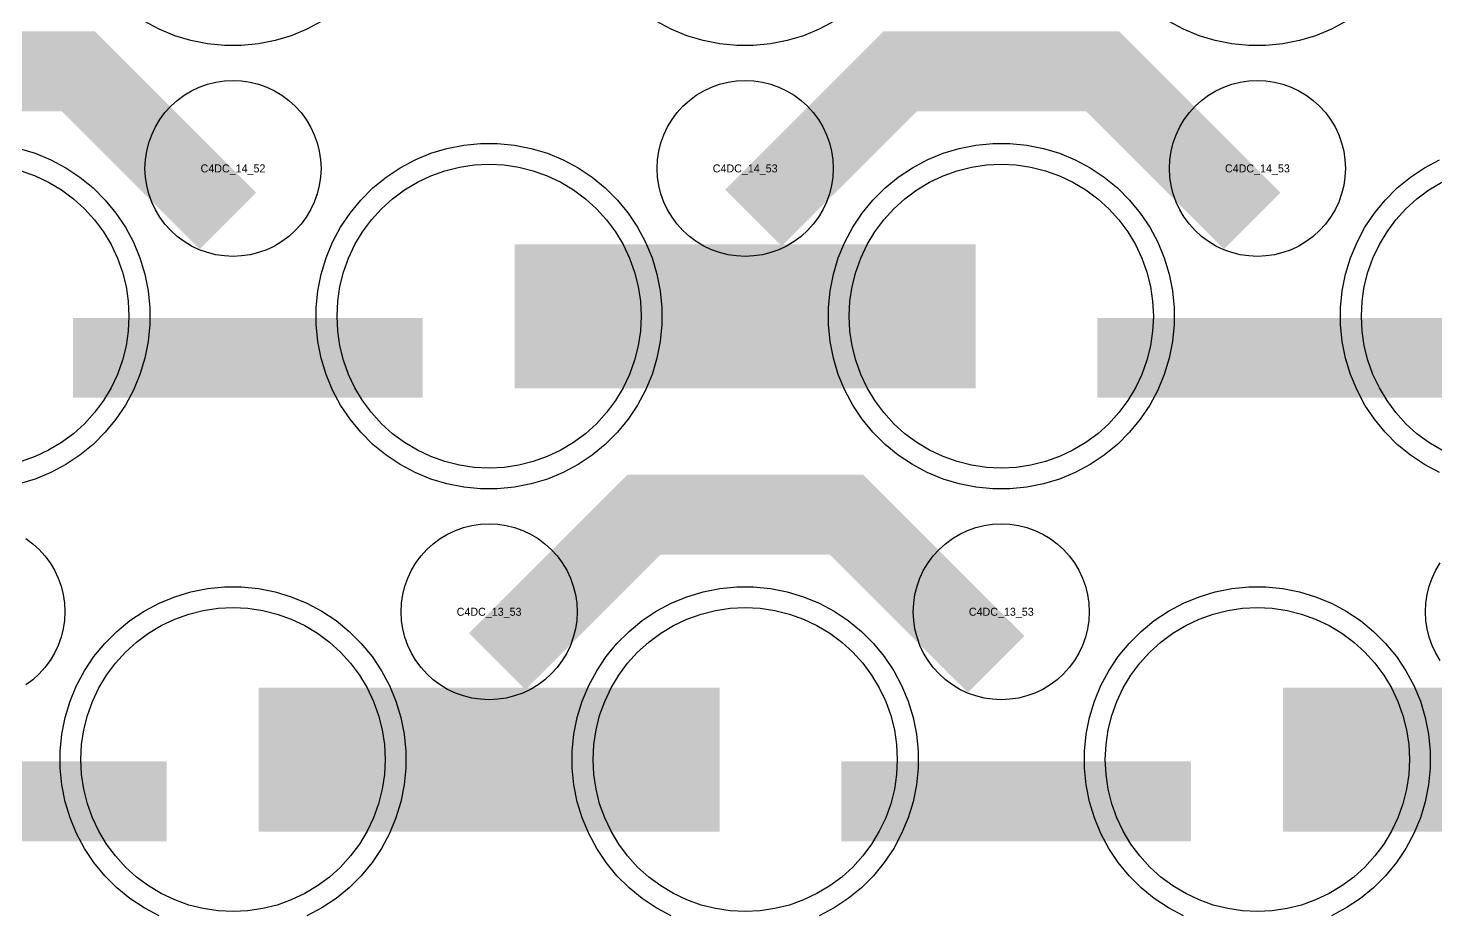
# Model space of a CAD drawing. Extents: x -11880 to 11880, y -14992 to 14992.
# Drawn here: x 4816 to 5255.8, y -13086.8 to -12809.6 of the extents above; entities that cross this region are included whole.
import ezdxf
from ezdxf.enums import TextEntityAlignment as Align

# ---------------------------------------------------------------- set-up
doc = ezdxf.new("R2010")
doc.units = 0
doc.header["$MEASUREMENT"] = 0
for name, color, linetype in [('GDS_775_DT_237', 138, 'CONTINUOUS'), ('RDL1_FS', 34, 'CONTINUOUS'), ('RDL_BS', 160, 'CONTINUOUS')]:
    doc.layers.add(name, color=color, linetype=linetype)

msp = doc.modelspace()

# ---------------------------------------------------------------- linework, layer by layer
at = {"layer": 'RDL1_FS', "color": 241, "true_color": 0xf7abae}
for points in [[(4960, -12947.174), (4955.343, -12946.945), (4950.732, -12946.261), (4946.209, -12945.129), (4941.819, -12943.557), (4937.605, -12941.565), (4933.605, -12939.167), (4929.86, -12936.389), (4926.406, -12933.259), (4923.276, -12929.805), (4920.498, -12926.06), (4918.1, -12922.06), (4916.108, -12917.846), (4914.536, -12913.456), (4913.404, -12908.933), (4912.72, -12904.322), (4912.491, -12899.665), (4912.72, -12895.008), (4913.404, -12890.397), (4914.536, -12885.874), (4916.108, -12881.484), (4918.1, -12877.27), (4920.498, -12873.27), (4923.276, -12869.525), (4926.406, -12866.071), (4929.86, -12862.941), (4933.605, -12860.163), (4937.605, -12857.765), (4941.819, -12855.773), (4946.209, -12854.201), (4950.732, -12853.069), (4955.343, -12852.385), (4960, -12852.156), (4964.657, -12852.385), (4969.268, -12853.069), (4973.791, -12854.201), (4978.181, -12855.773), (4982.395, -12857.765), (4986.395, -12860.163), (4990.14, -12862.941), (4993.594, -12866.071), (4996.724, -12869.525), (4999.502, -12873.27), (5001.9, -12877.27), (5003.892, -12881.484), (5005.464, -12885.874), (5006.596, -12890.397), (5007.28, -12895.008), (5007.509, -12899.665), (5007.28, -12904.322), (5006.596, -12908.933), (5005.464, -12913.456), (5003.892, -12917.846), (5001.9, -12922.06), (4999.502, -12926.06), (4996.724, -12929.805), (4993.594, -12933.259), (4990.14, -12936.389), (4986.395, -12939.167), (4982.395, -12941.565), (4978.181, -12943.557), (4973.791, -12945.129), (4969.268, -12946.261), (4964.657, -12946.945)], [(5120, -12947.174), (5115.343, -12946.945), (5110.732, -12946.261), (5106.209, -12945.129), (5101.819, -12943.557), (5097.605, -12941.565), (5093.605, -12939.167), (5089.86, -12936.389), (5086.406, -12933.259), (5083.276, -12929.805), (5080.498, -12926.06), (5078.1, -12922.06), (5076.108, -12917.846), (5074.536, -12913.456), (5073.404, -12908.933), (5072.72, -12904.322), (5072.491, -12899.665), (5072.72, -12895.008), (5073.404, -12890.397), (5074.536, -12885.874), (5076.108, -12881.484), (5078.1, -12877.27), (5080.498, -12873.27), (5083.276, -12869.525), (5086.406, -12866.071), (5089.86, -12862.941), (5093.605, -12860.163), (5097.605, -12857.765), (5101.819, -12855.773), (5106.209, -12854.201), (5110.732, -12853.069), (5115.343, -12852.385), (5120, -12852.156), (5124.657, -12852.385), (5129.268, -12853.069), (5133.791, -12854.201), (5138.181, -12855.773), (5142.395, -12857.765), (5146.395, -12860.163), (5150.14, -12862.941), (5153.594, -12866.071), (5156.724, -12869.525), (5159.502, -12873.27), (5161.9, -12877.27), (5163.892, -12881.484), (5165.464, -12885.874), (5166.596, -12890.397), (5167.28, -12895.008), (5167.509, -12899.665), (5167.28, -12904.322), (5166.596, -12908.933), (5165.464, -12913.456), (5163.892, -12917.846), (5161.9, -12922.06), (5159.502, -12926.06), (5156.724, -12929.805), (5153.594, -12933.259), (5150.14, -12936.389), (5146.395, -12939.167), (5142.395, -12941.565), (5138.181, -12943.557), (5133.791, -12945.129), (5129.268, -12946.261), (5124.657, -12946.945)]]:
    msp.add_lwpolyline(points, close=True, dxfattribs=at)
for points in [[(4813.791, -12854.201), (4818.181, -12855.773), (4822.395, -12857.765), (4826.395, -12860.163), (4830.14, -12862.941), (4833.594, -12866.071), (4836.724, -12869.525), (4839.502, -12873.27), (4841.9, -12877.27), (4843.892, -12881.484), (4845.464, -12885.874), (4846.596, -12890.397), (4847.28, -12895.008), (4847.509, -12899.665), (4847.28, -12904.322), (4846.596, -12908.933), (4845.464, -12913.456), (4843.892, -12917.846), (4841.9, -12922.06), (4839.502, -12926.06), (4836.724, -12929.805), (4833.594, -12933.259), (4830.14, -12936.389), (4826.395, -12939.167), (4822.395, -12941.565), (4818.181, -12943.557), (4813.791, -12945.129)], [(5257.605, -12941.565), (5253.605, -12939.167), (5249.86, -12936.389), (5246.406, -12933.259), (5243.276, -12929.805), (5240.498, -12926.06), (5238.1, -12922.06), (5236.108, -12917.846), (5234.536, -12913.456), (5233.404, -12908.933), (5232.72, -12904.322), (5232.491, -12899.665), (5232.72, -12895.008), (5233.404, -12890.397), (5234.536, -12885.874), (5236.108, -12881.484), (5238.1, -12877.27), (5240.498, -12873.27), (5243.276, -12869.525), (5246.406, -12866.071), (5249.86, -12862.941), (5253.605, -12860.163), (5257.605, -12857.765)]]:
    msp.add_lwpolyline(points, dxfattribs=at)
for points in [[(4968.002, -12899.665, 45, 45, 0), (5040.002, -12899.665, 45, 45, 0)], [(5040.002, -12899.665, 45, 45, 0), (5112.002, -12899.665, 45, 45, 0)]]:
    msp.add_lwpolyline(points, format="xyseb", dxfattribs=at)
at = {"layer": 'RDL1_FS'}
for points in [[(4880, -13085.739), (4875.343, -13085.51), (4870.732, -13084.826), (4866.209, -13083.694), (4861.819, -13082.122), (4857.605, -13080.13), (4853.605, -13077.732), (4849.86, -13074.954), (4846.406, -13071.824), (4843.276, -13068.37), (4840.498, -13064.625), (4838.1, -13060.625), (4836.108, -13056.411), (4834.536, -13052.021), (4833.404, -13047.498), (4832.72, -13042.887), (4832.491, -13038.23), (4832.72, -13033.573), (4833.404, -13028.962), (4834.536, -13024.439), (4836.108, -13020.049), (4838.1, -13015.835), (4840.498, -13011.835), (4843.276, -13008.09), (4846.406, -13004.636), (4849.86, -13001.506), (4853.605, -12998.728), (4857.605, -12996.33), (4861.819, -12994.338), (4866.209, -12992.766), (4870.732, -12991.634), (4875.343, -12990.95), (4880, -12990.721), (4884.657, -12990.95), (4889.268, -12991.634), (4893.791, -12992.766), (4898.181, -12994.338), (4902.395, -12996.33), (4906.395, -12998.728), (4910.14, -13001.506), (4913.594, -13004.636), (4916.724, -13008.09), (4919.502, -13011.835), (4921.9, -13015.835), (4923.892, -13020.049), (4925.464, -13024.439), (4926.596, -13028.962), (4927.28, -13033.573), (4927.509, -13038.23), (4927.28, -13042.887), (4926.596, -13047.498), (4925.464, -13052.021), (4923.892, -13056.411), (4921.9, -13060.625), (4919.502, -13064.625), (4916.724, -13068.37), (4913.594, -13071.824), (4910.14, -13074.954), (4906.395, -13077.732), (4902.395, -13080.13), (4898.181, -13082.122), (4893.791, -13083.694), (4889.268, -13084.826), (4884.657, -13085.51)], [(5040, -13085.739), (5035.343, -13085.51), (5030.732, -13084.826), (5026.209, -13083.694), (5021.819, -13082.122), (5017.605, -13080.13), (5013.605, -13077.732), (5009.86, -13074.954), (5006.406, -13071.824), (5003.276, -13068.37), (5000.498, -13064.625), (4998.1, -13060.625), (4996.108, -13056.411), (4994.536, -13052.021), (4993.404, -13047.498), (4992.72, -13042.887), (4992.491, -13038.23), (4992.72, -13033.573), (4993.404, -13028.962), (4994.536, -13024.439), (4996.108, -13020.049), (4998.1, -13015.835), (5000.498, -13011.835), (5003.276, -13008.09), (5006.406, -13004.636), (5009.86, -13001.506), (5013.605, -12998.728), (5017.605, -12996.33), (5021.819, -12994.338), (5026.209, -12992.766), (5030.732, -12991.634), (5035.343, -12990.95), (5040, -12990.721), (5044.657, -12990.95), (5049.268, -12991.634), (5053.791, -12992.766), (5058.181, -12994.338), (5062.395, -12996.33), (5066.395, -12998.728), (5070.14, -13001.506), (5073.594, -13004.636), (5076.724, -13008.09), (5079.502, -13011.835), (5081.9, -13015.835), (5083.892, -13020.049), (5085.464, -13024.439), (5086.596, -13028.962), (5087.28, -13033.573), (5087.509, -13038.23), (5087.28, -13042.887), (5086.596, -13047.498), (5085.464, -13052.021), (5083.892, -13056.411), (5081.9, -13060.625), (5079.502, -13064.625), (5076.724, -13068.37), (5073.594, -13071.824), (5070.14, -13074.954), (5066.395, -13077.732), (5062.395, -13080.13), (5058.181, -13082.122), (5053.791, -13083.694), (5049.268, -13084.826), (5044.657, -13085.51)], [(5200, -13085.739), (5195.343, -13085.51), (5190.732, -13084.826), (5186.209, -13083.694), (5181.819, -13082.122), (5177.605, -13080.13), (5173.605, -13077.732), (5169.86, -13074.954), (5166.406, -13071.824), (5163.276, -13068.37), (5160.498, -13064.625), (5158.1, -13060.625), (5156.108, -13056.411), (5154.536, -13052.021), (5153.404, -13047.498), (5152.72, -13042.887), (5152.491, -13038.23), (5152.72, -13033.573), (5153.404, -13028.962), (5154.536, -13024.439), (5156.108, -13020.049), (5158.1, -13015.835), (5160.498, -13011.835), (5163.276, -13008.09), (5166.406, -13004.636), (5169.86, -13001.506), (5173.605, -12998.728), (5177.605, -12996.33), (5181.819, -12994.338), (5186.209, -12992.766), (5190.732, -12991.634), (5195.343, -12990.95), (5200, -12990.721), (5204.657, -12990.95), (5209.268, -12991.634), (5213.791, -12992.766), (5218.181, -12994.338), (5222.395, -12996.33), (5226.395, -12998.728), (5230.14, -13001.506), (5233.594, -13004.636), (5236.724, -13008.09), (5239.502, -13011.835), (5241.9, -13015.835), (5243.892, -13020.049), (5245.464, -13024.439), (5246.596, -13028.962), (5247.28, -13033.573), (5247.509, -13038.23), (5247.28, -13042.887), (5246.596, -13047.498), (5245.464, -13052.021), (5243.892, -13056.411), (5241.9, -13060.625), (5239.502, -13064.625), (5236.724, -13068.37), (5233.594, -13071.824), (5230.14, -13074.954), (5226.395, -13077.732), (5222.395, -13080.13), (5218.181, -13082.122), (5213.791, -13083.694), (5209.268, -13084.826), (5204.657, -13085.51)]]:
    msp.add_lwpolyline(points, close=True, dxfattribs=at)
for points in [[(4888.002, -13038.23, 45, 45, 0), (4960.002, -13038.23, 45, 45, 0)], [(4960.002, -13038.23, 45, 45, 0), (5032.002, -13038.23, 45, 45, 0)], [(5208.002, -13038.23, 45, 45, 0), (5280.002, -13038.23, 45, 45, 0)]]:
    msp.add_lwpolyline(points, format="xyseb", dxfattribs=at)
at = {"layer": 'RDL_BS'}
for points in [[(4907.777, -12807.488), (4903.115, -12809.98), (4898.205, -12812.011), (4893.165, -12813.542), (4887.938, -12814.588), (4882.644, -12815.105), (4877.356, -12815.105), (4872.062, -12814.588), (4866.835, -12813.542), (4861.795, -12812.011), (4856.885, -12809.98), (4852.223, -12807.488)], [(5067.777, -12807.488), (5063.115, -12809.98), (5058.205, -12812.011), (5053.165, -12813.542), (5047.938, -12814.588), (5042.644, -12815.105), (5037.356, -12815.105), (5032.062, -12814.588), (5026.835, -12813.542), (5021.795, -12812.011), (5016.885, -12809.98), (5012.223, -12807.488)], [(5227.777, -12807.488), (5223.115, -12809.98), (5218.205, -12812.011), (5213.165, -12813.542), (5207.938, -12814.588), (5202.644, -12815.105), (5197.356, -12815.105), (5192.062, -12814.588), (5186.835, -12813.542), (5181.795, -12812.011), (5176.885, -12809.98), (5172.223, -12807.488)], [(4815.28, -12969.185), (4817.443, -12970.788), (4819.442, -12972.6), (4821.254, -12974.599), (4822.857, -12976.762), (4824.25, -12979.086), (4825.402, -12981.523), (4826.309, -12984.058), (4826.966, -12986.677), (4827.362, -12989.349), (4827.494, -12992.042), (4827.362, -12994.735), (4826.966, -12997.407), (4826.309, -13000.026), (4825.402, -13002.561), (4824.25, -13004.998), (4822.857, -13007.322), (4821.254, -13009.485), (4819.442, -13011.484), (4817.443, -13013.296), (4815.28, -13014.899)], [(5257.143, -13007.322), (5255.75, -13004.998), (5254.598, -13002.561), (5253.691, -13000.026), (5253.034, -12997.407), (5252.638, -12994.735), (5252.506, -12992.042), (5252.638, -12989.349), (5253.034, -12986.677), (5253.691, -12984.058), (5254.598, -12981.523), (5255.75, -12979.086), (5257.143, -12976.762)], [(4856.885, -13087.105), (4852.223, -13084.613), (4847.809, -13081.666), (4843.708, -13078.304), (4839.926, -13074.522), (4836.564, -13070.421), (4833.617, -13066.007), (4831.125, -13061.345), (4829.094, -13056.435), (4827.563, -13051.395), (4826.517, -13046.168), (4826, -13040.874), (4826, -13035.586), (4826.517, -13030.292), (4827.563, -13025.065), (4829.094, -13020.025), (4831.125, -13015.115), (4833.617, -13010.453), (4836.564, -13006.039), (4839.926, -13001.938), (4843.708, -12998.156), (4847.809, -12994.794), (4852.223, -12991.847), (4856.885, -12989.355), (4861.795, -12987.324), (4866.835, -12985.793), (4872.062, -12984.747), (4877.356, -12984.23), (4882.644, -12984.23), (4887.938, -12984.747), (4893.165, -12985.793), (4898.205, -12987.324), (4903.115, -12989.355), (4907.777, -12991.847), (4912.191, -12994.794), (4916.292, -12998.156), (4920.074, -13001.938), (4923.436, -13006.039), (4926.383, -13010.453), (4928.875, -13015.115), (4930.906, -13020.025), (4932.437, -13025.065), (4933.483, -13030.292), (4934, -13035.586), (4934, -13040.874), (4933.483, -13046.168), (4932.437, -13051.395), (4930.906, -13056.435), (4928.875, -13061.345), (4926.383, -13066.007), (4923.436, -13070.421), (4920.074, -13074.522), (4916.292, -13078.304), (4912.191, -13081.666), (4907.777, -13084.613), (4903.115, -13087.105)], [(5016.885, -13087.105), (5012.223, -13084.613), (5007.809, -13081.666), (5003.708, -13078.304), (4999.926, -13074.522), (4996.564, -13070.421), (4993.617, -13066.007), (4991.125, -13061.345), (4989.094, -13056.435), (4987.563, -13051.395), (4986.517, -13046.168), (4986, -13040.874), (4986, -13035.586), (4986.517, -13030.292), (4987.563, -13025.065), (4989.094, -13020.025), (4991.125, -13015.115), (4993.617, -13010.453), (4996.564, -13006.039), (4999.926, -13001.938), (5003.708, -12998.156), (5007.809, -12994.794), (5012.223, -12991.847), (5016.885, -12989.355), (5021.795, -12987.324), (5026.835, -12985.793), (5032.062, -12984.747), (5037.356, -12984.23), (5042.644, -12984.23), (5047.938, -12984.747), (5053.165, -12985.793), (5058.205, -12987.324), (5063.115, -12989.355), (5067.777, -12991.847), (5072.191, -12994.794), (5076.292, -12998.156), (5080.074, -13001.938), (5083.436, -13006.039), (5086.383, -13010.453), (5088.875, -13015.115), (5090.906, -13020.025), (5092.437, -13025.065), (5093.483, -13030.292), (5094, -13035.586), (5094, -13040.874), (5093.483, -13046.168), (5092.437, -13051.395), (5090.906, -13056.435), (5088.875, -13061.345), (5086.383, -13066.007), (5083.436, -13070.421), (5080.074, -13074.522), (5076.292, -13078.304), (5072.191, -13081.666), (5067.777, -13084.613), (5063.115, -13087.105)], [(5176.885, -13087.105), (5172.223, -13084.613), (5167.809, -13081.666), (5163.708, -13078.304), (5159.926, -13074.522), (5156.564, -13070.421), (5153.617, -13066.007), (5151.125, -13061.345), (5149.094, -13056.435), (5147.563, -13051.395), (5146.517, -13046.168), (5146, -13040.874), (5146, -13035.586), (5146.517, -13030.292), (5147.563, -13025.065), (5149.094, -13020.025), (5151.125, -13015.115), (5153.617, -13010.453), (5156.564, -13006.039), (5159.926, -13001.938), (5163.708, -12998.156), (5167.809, -12994.794), (5172.223, -12991.847), (5176.885, -12989.355), (5181.795, -12987.324), (5186.835, -12985.793), (5192.062, -12984.747), (5197.356, -12984.23), (5202.644, -12984.23), (5207.938, -12984.747), (5213.165, -12985.793), (5218.205, -12987.324), (5223.115, -12989.355), (5227.777, -12991.847), (5232.191, -12994.794), (5236.292, -12998.156), (5240.074, -13001.938), (5243.436, -13006.039), (5246.383, -13010.453), (5248.875, -13015.115), (5250.906, -13020.025), (5252.437, -13025.065), (5253.483, -13030.292), (5254, -13035.586), (5254, -13040.874), (5253.483, -13046.168), (5252.437, -13051.395), (5250.906, -13056.435), (5248.875, -13061.345), (5246.383, -13066.007), (5243.436, -13070.421), (5240.074, -13074.522), (5236.292, -13078.304), (5232.191, -13081.666), (5227.777, -13084.613), (5223.115, -13087.105)]]:
    msp.add_lwpolyline(points, dxfattribs=at)
for points in [[(4878.401, -12869.878, 25, 25, 0), (4831.687, -12823.164, 25, 25, 0), (4801.929, -12823.164, 25, 25, 0)], [(5042.562, -12868.979, 25, 25, 0), (5088.377, -12823.164, 25, 25, 0), (5121.93, -12823.164, 25, 25, 0)], [(5198.401, -12869.878, 25, 25, 0), (5151.687, -12823.164, 25, 25, 0), (5121.929, -12823.164, 25, 25, 0)], [(4962.562, -13007.544, 25, 25, 0), (5008.377, -12961.729, 25, 25, 0), (5041.93, -12961.729, 25, 25, 0)], [(5118.401, -13008.443, 25, 25, 0), (5071.687, -12961.729, 25, 25, 0), (5041.929, -12961.729, 25, 25, 0)], [(4750.016, -13051.243, 25, 25, 0), (4859.281, -13051.243, 25, 25, 0)], [(5070.016, -13051.243, 25, 25, 0), (5179.281, -13051.243, 25, 25, 0)]]:
    msp.add_lwpolyline(points, format="xyseb", dxfattribs=at)
for points in [[(4880, -12880.971), (4877.307, -12880.839), (4874.635, -12880.443), (4872.016, -12879.786), (4869.481, -12878.879), (4867.044, -12877.727), (4864.72, -12876.334), (4862.557, -12874.731), (4860.558, -12872.919), (4858.746, -12870.92), (4857.143, -12868.757), (4855.75, -12866.433), (4854.598, -12863.996), (4853.691, -12861.461), (4853.034, -12858.842), (4852.638, -12856.17), (4852.506, -12853.477), (4852.638, -12850.784), (4853.034, -12848.112), (4853.691, -12845.493), (4854.598, -12842.958), (4855.75, -12840.521), (4857.143, -12838.197), (4858.746, -12836.034), (4860.558, -12834.035), (4862.557, -12832.223), (4864.72, -12830.62), (4867.044, -12829.227), (4869.481, -12828.075), (4872.016, -12827.168), (4874.635, -12826.511), (4877.307, -12826.115), (4880, -12825.983), (4882.693, -12826.115), (4885.365, -12826.511), (4887.984, -12827.168), (4890.519, -12828.075), (4892.956, -12829.227), (4895.28, -12830.62), (4897.443, -12832.223), (4899.442, -12834.035), (4901.254, -12836.034), (4902.857, -12838.197), (4904.25, -12840.521), (4905.402, -12842.958), (4906.309, -12845.493), (4906.966, -12848.112), (4907.362, -12850.784), (4907.494, -12853.477), (4907.362, -12856.17), (4906.966, -12858.842), (4906.309, -12861.461), (4905.402, -12863.996), (4904.25, -12866.433), (4902.857, -12868.757), (4901.254, -12870.92), (4899.442, -12872.919), (4897.443, -12874.731), (4895.28, -12876.334), (4892.956, -12877.727), (4890.519, -12878.879), (4887.984, -12879.786), (4885.365, -12880.443), (4882.693, -12880.839)], [(5040, -12880.971), (5037.307, -12880.839), (5034.635, -12880.443), (5032.016, -12879.786), (5029.481, -12878.879), (5027.044, -12877.727), (5024.72, -12876.334), (5022.557, -12874.731), (5020.558, -12872.919), (5018.746, -12870.92), (5017.143, -12868.757), (5015.75, -12866.433), (5014.598, -12863.996), (5013.691, -12861.461), (5013.034, -12858.842), (5012.638, -12856.17), (5012.506, -12853.477), (5012.638, -12850.784), (5013.034, -12848.112), (5013.691, -12845.493), (5014.598, -12842.958), (5015.75, -12840.521), (5017.143, -12838.197), (5018.746, -12836.034), (5020.558, -12834.035), (5022.557, -12832.223), (5024.72, -12830.62), (5027.044, -12829.227), (5029.481, -12828.075), (5032.016, -12827.168), (5034.635, -12826.511), (5037.307, -12826.115), (5040, -12825.983), (5042.693, -12826.115), (5045.365, -12826.511), (5047.984, -12827.168), (5050.519, -12828.075), (5052.956, -12829.227), (5055.28, -12830.62), (5057.443, -12832.223), (5059.442, -12834.035), (5061.254, -12836.034), (5062.857, -12838.197), (5064.25, -12840.521), (5065.402, -12842.958), (5066.309, -12845.493), (5066.966, -12848.112), (5067.362, -12850.784), (5067.494, -12853.477), (5067.362, -12856.17), (5066.966, -12858.842), (5066.309, -12861.461), (5065.402, -12863.996), (5064.25, -12866.433), (5062.857, -12868.757), (5061.254, -12870.92), (5059.442, -12872.919), (5057.443, -12874.731), (5055.28, -12876.334), (5052.956, -12877.727), (5050.519, -12878.879), (5047.984, -12879.786), (5045.365, -12880.443), (5042.693, -12880.839)], [(5200, -12880.971), (5197.307, -12880.839), (5194.635, -12880.443), (5192.016, -12879.786), (5189.481, -12878.879), (5187.044, -12877.727), (5184.72, -12876.334), (5182.557, -12874.731), (5180.558, -12872.919), (5178.746, -12870.92), (5177.143, -12868.757), (5175.75, -12866.433), (5174.598, -12863.996), (5173.691, -12861.461), (5173.034, -12858.842), (5172.638, -12856.17), (5172.506, -12853.477), (5172.638, -12850.784), (5173.034, -12848.112), (5173.691, -12845.493), (5174.598, -12842.958), (5175.75, -12840.521), (5177.143, -12838.197), (5178.746, -12836.034), (5180.558, -12834.035), (5182.557, -12832.223), (5184.72, -12830.62), (5187.044, -12829.227), (5189.481, -12828.075), (5192.016, -12827.168), (5194.635, -12826.511), (5197.307, -12826.115), (5200, -12825.983), (5202.693, -12826.115), (5205.365, -12826.511), (5207.984, -12827.168), (5210.519, -12828.075), (5212.956, -12829.227), (5215.28, -12830.62), (5217.443, -12832.223), (5219.442, -12834.035), (5221.254, -12836.034), (5222.857, -12838.197), (5224.25, -12840.521), (5225.402, -12842.958), (5226.309, -12845.493), (5226.966, -12848.112), (5227.362, -12850.784), (5227.494, -12853.477), (5227.362, -12856.17), (5226.966, -12858.842), (5226.309, -12861.461), (5225.402, -12863.996), (5224.25, -12866.433), (5222.857, -12868.757), (5221.254, -12870.92), (5219.442, -12872.919), (5217.443, -12874.731), (5215.28, -12876.334), (5212.956, -12877.727), (5210.519, -12878.879), (5207.984, -12879.786), (5205.365, -12880.443), (5202.693, -12880.839)], [(4960, -13019.536), (4957.307, -13019.404), (4954.635, -13019.008), (4952.016, -13018.351), (4949.481, -13017.444), (4947.044, -13016.292), (4944.72, -13014.899), (4942.557, -13013.296), (4940.558, -13011.484), (4938.746, -13009.485), (4937.143, -13007.322), (4935.75, -13004.998), (4934.598, -13002.561), (4933.691, -13000.026), (4933.034, -12997.407), (4932.638, -12994.735), (4932.506, -12992.042), (4932.638, -12989.349), (4933.034, -12986.677), (4933.691, -12984.058), (4934.598, -12981.523), (4935.75, -12979.086), (4937.143, -12976.762), (4938.746, -12974.599), (4940.558, -12972.6), (4942.557, -12970.788), (4944.72, -12969.185), (4947.044, -12967.792), (4949.481, -12966.64), (4952.016, -12965.733), (4954.635, -12965.076), (4957.307, -12964.68), (4960, -12964.548), (4962.693, -12964.68), (4965.365, -12965.076), (4967.984, -12965.733), (4970.519, -12966.64), (4972.956, -12967.792), (4975.28, -12969.185), (4977.443, -12970.788), (4979.442, -12972.6), (4981.254, -12974.599), (4982.857, -12976.762), (4984.25, -12979.086), (4985.402, -12981.523), (4986.309, -12984.058), (4986.966, -12986.677), (4987.362, -12989.349), (4987.494, -12992.042), (4987.362, -12994.735), (4986.966, -12997.407), (4986.309, -13000.026), (4985.402, -13002.561), (4984.25, -13004.998), (4982.857, -13007.322), (4981.254, -13009.485), (4979.442, -13011.484), (4977.443, -13013.296), (4975.28, -13014.899), (4972.956, -13016.292), (4970.519, -13017.444), (4967.984, -13018.351), (4965.365, -13019.008), (4962.693, -13019.404)], [(5120, -13019.536), (5117.307, -13019.404), (5114.635, -13019.008), (5112.016, -13018.351), (5109.481, -13017.444), (5107.044, -13016.292), (5104.72, -13014.899), (5102.557, -13013.296), (5100.558, -13011.484), (5098.746, -13009.485), (5097.143, -13007.322), (5095.75, -13004.998), (5094.598, -13002.561), (5093.691, -13000.026), (5093.034, -12997.407), (5092.638, -12994.735), (5092.506, -12992.042), (5092.638, -12989.349), (5093.034, -12986.677), (5093.691, -12984.058), (5094.598, -12981.523), (5095.75, -12979.086), (5097.143, -12976.762), (5098.746, -12974.599), (5100.558, -12972.6), (5102.557, -12970.788), (5104.72, -12969.185), (5107.044, -12967.792), (5109.481, -12966.64), (5112.016, -12965.733), (5114.635, -12965.076), (5117.307, -12964.68), (5120, -12964.548), (5122.693, -12964.68), (5125.365, -12965.076), (5127.984, -12965.733), (5130.519, -12966.64), (5132.956, -12967.792), (5135.28, -12969.185), (5137.443, -12970.788), (5139.442, -12972.6), (5141.254, -12974.599), (5142.857, -12976.762), (5144.25, -12979.086), (5145.402, -12981.523), (5146.309, -12984.058), (5146.966, -12986.677), (5147.362, -12989.349), (5147.494, -12992.042), (5147.362, -12994.735), (5146.966, -12997.407), (5146.309, -13000.026), (5145.402, -13002.561), (5144.25, -13004.998), (5142.857, -13007.322), (5141.254, -13009.485), (5139.442, -13011.484), (5137.443, -13013.296), (5135.28, -13014.899), (5132.956, -13016.292), (5130.519, -13017.444), (5127.984, -13018.351), (5125.365, -13019.008), (5122.693, -13019.404)]]:
    msp.add_lwpolyline(points, close=True, dxfattribs=at)
at = {"layer": 'RDL_BS', "color": 241, "true_color": 0xf7abae}
for points in [[(4813.165, -12847.228), (4818.205, -12848.759), (4823.115, -12850.79), (4827.777, -12853.282), (4832.191, -12856.229), (4836.292, -12859.591), (4840.074, -12863.373), (4843.436, -12867.474), (4846.383, -12871.888), (4848.875, -12876.55), (4850.906, -12881.46), (4852.437, -12886.5), (4853.483, -12891.727), (4854, -12897.021), (4854, -12902.309), (4853.483, -12907.603), (4852.437, -12912.83), (4850.906, -12917.87), (4848.875, -12922.78), (4846.383, -12927.442), (4843.436, -12931.856), (4840.074, -12935.957), (4836.292, -12939.739), (4832.191, -12943.101), (4827.777, -12946.048), (4823.115, -12948.54), (4818.205, -12950.571), (4813.165, -12952.102)], [(5256.885, -12948.54), (5252.223, -12946.048), (5247.809, -12943.101), (5243.708, -12939.739), (5239.926, -12935.957), (5236.564, -12931.856), (5233.617, -12927.442), (5231.125, -12922.78), (5229.094, -12917.87), (5227.563, -12912.83), (5226.517, -12907.603), (5226, -12902.309), (5226, -12897.021), (5226.517, -12891.727), (5227.563, -12886.5), (5229.094, -12881.46), (5231.125, -12876.55), (5233.617, -12871.888), (5236.564, -12867.474), (5239.926, -12863.373), (5243.708, -12859.591), (5247.809, -12856.229), (5252.223, -12853.282), (5256.885, -12850.79)]]:
    msp.add_lwpolyline(points, dxfattribs=at)
for points in [[(4957.356, -12953.665), (4952.062, -12953.148), (4946.835, -12952.102), (4941.795, -12950.571), (4936.885, -12948.54), (4932.223, -12946.048), (4927.809, -12943.101), (4923.708, -12939.739), (4919.926, -12935.957), (4916.564, -12931.856), (4913.617, -12927.442), (4911.125, -12922.78), (4909.094, -12917.87), (4907.563, -12912.83), (4906.517, -12907.603), (4906, -12902.309), (4906, -12897.021), (4906.517, -12891.727), (4907.563, -12886.5), (4909.094, -12881.46), (4911.125, -12876.55), (4913.617, -12871.888), (4916.564, -12867.474), (4919.926, -12863.373), (4923.708, -12859.591), (4927.809, -12856.229), (4932.223, -12853.282), (4936.885, -12850.79), (4941.795, -12848.759), (4946.835, -12847.228), (4952.062, -12846.182), (4957.356, -12845.665), (4962.644, -12845.665), (4967.938, -12846.182), (4973.165, -12847.228), (4978.205, -12848.759), (4983.115, -12850.79), (4987.777, -12853.282), (4992.191, -12856.229), (4996.292, -12859.591), (5000.074, -12863.373), (5003.436, -12867.474), (5006.383, -12871.888), (5008.875, -12876.55), (5010.906, -12881.46), (5012.437, -12886.5), (5013.483, -12891.727), (5014, -12897.021), (5014, -12902.309), (5013.483, -12907.603), (5012.437, -12912.83), (5010.906, -12917.87), (5008.875, -12922.78), (5006.383, -12927.442), (5003.436, -12931.856), (5000.074, -12935.957), (4996.292, -12939.739), (4992.191, -12943.101), (4987.777, -12946.048), (4983.115, -12948.54), (4978.205, -12950.571), (4973.165, -12952.102), (4967.938, -12953.148), (4962.644, -12953.665)], [(5117.356, -12953.665), (5112.062, -12953.148), (5106.835, -12952.102), (5101.795, -12950.571), (5096.885, -12948.54), (5092.223, -12946.048), (5087.809, -12943.101), (5083.708, -12939.739), (5079.926, -12935.957), (5076.564, -12931.856), (5073.617, -12927.442), (5071.125, -12922.78), (5069.094, -12917.87), (5067.563, -12912.83), (5066.517, -12907.603), (5066, -12902.309), (5066, -12897.021), (5066.517, -12891.727), (5067.563, -12886.5), (5069.094, -12881.46), (5071.125, -12876.55), (5073.617, -12871.888), (5076.564, -12867.474), (5079.926, -12863.373), (5083.708, -12859.591), (5087.809, -12856.229), (5092.223, -12853.282), (5096.885, -12850.79), (5101.795, -12848.759), (5106.835, -12847.228), (5112.062, -12846.182), (5117.356, -12845.665), (5122.644, -12845.665), (5127.938, -12846.182), (5133.165, -12847.228), (5138.205, -12848.759), (5143.115, -12850.79), (5147.777, -12853.282), (5152.191, -12856.229), (5156.292, -12859.591), (5160.074, -12863.373), (5163.436, -12867.474), (5166.383, -12871.888), (5168.875, -12876.55), (5170.906, -12881.46), (5172.437, -12886.5), (5173.483, -12891.727), (5174, -12897.021), (5174, -12902.309), (5173.483, -12907.603), (5172.437, -12912.83), (5170.906, -12917.87), (5168.875, -12922.78), (5166.383, -12927.442), (5163.436, -12931.856), (5160.074, -12935.957), (5156.292, -12939.739), (5152.191, -12943.101), (5147.777, -12946.048), (5143.115, -12948.54), (5138.205, -12950.571), (5133.165, -12952.102), (5127.938, -12953.148), (5122.644, -12953.665)]]:
    msp.add_lwpolyline(points, close=True, dxfattribs=at)
for points in [[(4830.016, -12912.678, 25, 25, 0), (4939.281, -12912.678, 25, 25, 0)], [(5150.016, -12912.678, 25, 25, 0), (5259.281, -12912.678, 25, 25, 0)]]:
    msp.add_lwpolyline(points, format="xyseb", dxfattribs=at)

# ---------------------------------------------------------------- texts
at = {"layer": 'GDS_775_DT_237'}
for s, p in [('C4DC_14_52', (4880, -12853.477)), ('C4DC_14_52', (4880, -12853.477)), ('C4DC_14_53', (5040, -12853.477)), ('C4DC_14_53', (5040, -12853.477)), ('C4DC_14_53', (5200, -12853.477)), ('C4DC_14_53', (5200, -12853.477)), ('C4DC_13_53', (4960, -12992.042)), ('C4DC_13_53', (4960, -12992.042)), ('C4DC_13_53', (5120, -12992.042)), ('C4DC_13_53', (5120, -12992.042))]:
    msp.add_text(s, height=2.5, dxfattribs=at).set_placement(p, align=Align.MIDDLE_CENTER)

doc.saveas('drawing.dxf')
